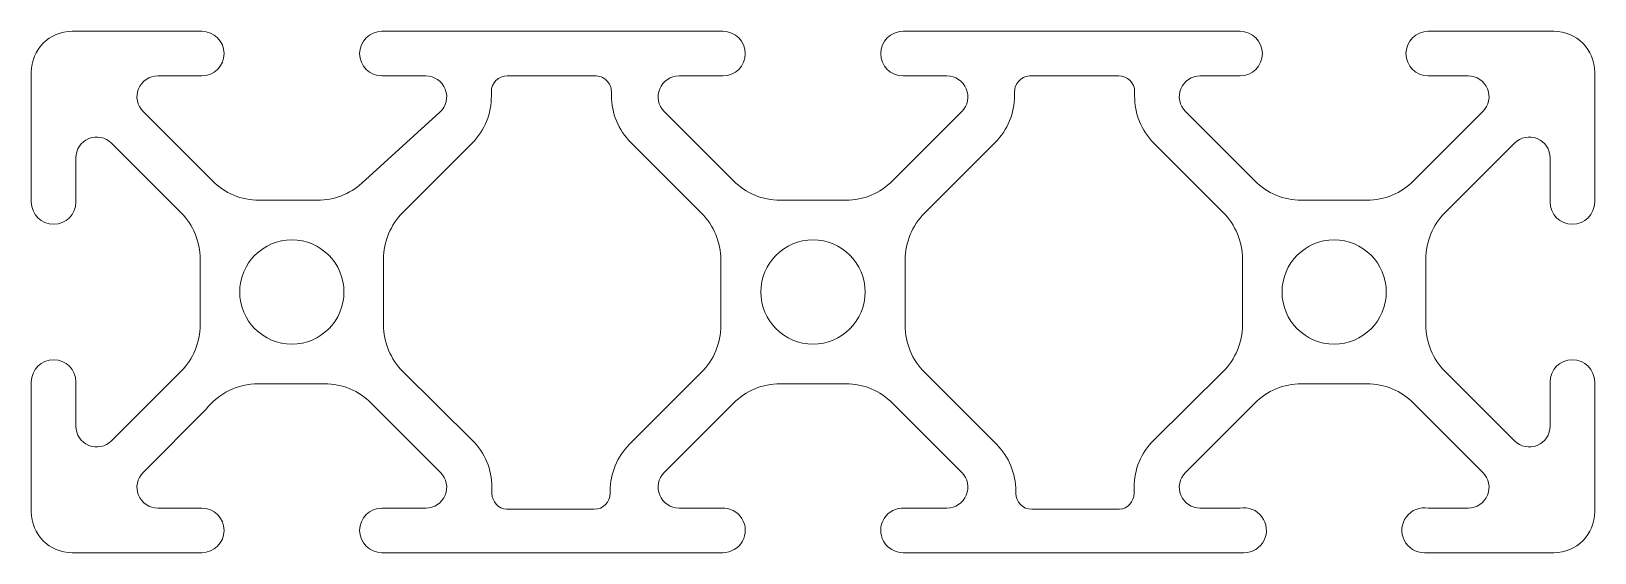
# Model space of a CAD drawing. Header units: millimetres. Extents: x -37.5 to 37.5, y -12.5 to 12.5.
import ezdxf

# ---------------------------------------------------------------- set-up
doc = ezdxf.new("R2010")
doc.units = ezdxf.units.MM

msp = doc.modelspace()

# ---------------------------------------------------------------- linework, layer by layer
at = {"color": 7, "linetype": 'Continuous', "lineweight": 15}
for p, q in [((-35.535, 12.5), (-29.32, 12.5)), ((-20.68, 12.5), (-4.32, 12.5)), ((4.32, 12.5), (20.485, 12.5)), ((35.535, 12.5), (29.515, 12.5)), ((-37.5, 10.535), (-37.5, 4.32)), ((37.5, 4.32), (37.5, 10.535)), ((-31.428, 10.36), (-29.32, 10.36)), ((-20.68, 10.36), (-18.572, 10.36)), ((-14.668, 10.36), (-10.461, 10.36)), ((-6.428, 10.36), (-4.32, 10.36)), ((4.32, 10.36), (6.428, 10.36)), ((10.461, 10.36), (14.668, 10.36)), ((18.572, 10.36), (20.485, 10.36)), ((29.515, 10.36), (31.428, 10.36)), ((-15.43, 9.598), (-15.43, 9.412)), ((-9.671, 9.412), (-9.671, 9.598)), ((9.671, 9.412), (9.671, 9.598)), ((15.43, 9.598), (15.43, 9.412)), ((-32.137, 8.65), (-28.813, 5.327)), ((-17.898, 8.616), (-21.638, 5.221)), ((-7.137, 8.65), (-3.813, 5.327)), ((7.137, 8.65), (3.813, 5.327)), ((17.863, 8.65), (21.187, 5.327)), ((32.137, 8.65), (28.813, 5.327)), ((-33.65, 7.137), (-30.327, 3.813)), ((-19.673, 3.813), (-16.35, 7.136)), ((-8.742, 7.17), (-5.348, 3.776)), ((8.742, 7.17), (5.348, 3.776)), ((16.35, 7.136), (19.673, 3.813)), ((30.327, 3.813), (33.65, 7.137)), ((-35.36, 4.32), (-35.36, 6.428)), ((35.36, 6.428), (35.36, 4.32)), ((-26.576, 4.4), (-23.765, 4.4)), ((-1.576, 4.4), (1.576, 4.4)), ((26.576, 4.4), (23.424, 4.4)), ((-29.4, 1.579), (-29.4, -1.576)), ((-20.6, -1.576), (-20.6, 1.576)), ((-4.421, 1.539), (-4.421, -1.614)), ((4.421, 1.539), (4.421, -1.614)), ((20.6, -1.576), (20.6, 1.576)), ((29.4, -1.576), (29.4, 1.576)), ((-37.5, -10.535), (-37.5, -4.32)), ((-35.36, -6.428), (-35.36, -4.32)), ((-30.327, -3.813), (-33.65, -7.137)), ((-26.611, -4.4), (-23.424, -4.4)), ((-16.33, -7.117), (-19.673, -3.813)), ((-8.799, -7.303), (-5.348, -3.851)), ((-1.576, -4.4), (1.576, -4.4)), ((5.348, -3.851), (8.799, -7.303)), ((16.33, -7.117), (19.673, -3.813)), ((23.424, -4.4), (26.576, -4.4)), ((33.65, -7.137), (30.327, -3.813)), ((35.36, -6.428), (35.36, -4.32)), ((37.5, -10.535), (37.5, -4.32)), ((-32.137, -8.65), (-29.109, -5.622)), ((-21.187, -5.327), (-17.863, -8.65)), ((-7.137, -8.65), (-3.813, -5.327)), ((7.137, -8.65), (3.813, -5.327)), ((17.863, -8.65), (21.187, -5.327)), ((28.813, -5.327), (32.137, -8.65)), ((-15.402, -9.358), (-15.402, -9.657)), ((-9.728, -9.655), (-9.728, -9.544)), ((9.728, -9.655), (9.728, -9.544)), ((15.402, -9.358), (15.402, -9.657)), ((-31.428, -10.36), (-29.32, -10.36)), ((-20.68, -10.36), (-18.572, -10.36)), ((-14.697, -10.417), (-10.49, -10.417)), ((-6.428, -10.36), (-4.372, -10.36)), ((4.372, -10.36), (6.428, -10.36)), ((10.49, -10.417), (14.697, -10.417)), ((18.572, -10.36), (20.485, -10.36)), ((31.428, -10.36), (29.515, -10.36)), ((-35.535, -12.5), (-29.32, -12.5)), ((-20.68, -12.5), (-4.32, -12.5)), ((4.32, -12.5), (20.672, -12.5)), ((35.535, -12.5), (29.328, -12.5))]:
    msp.add_line(p, q, dxfattribs=at)
for centre in [(-25, 0), (0, 0), (25, 0)]:
    msp.add_circle(centre, 2.5, dxfattribs=at)
for centre, radius, start, end in [((-35.535, 10.535), 1.965, 90, 180), ((-29.32, 11.43), 1.07, 270, 90), ((-20.68, 11.43), 1.07, 90, 270), ((-4.32, 11.43), 1.07, 270, 90), ((4.32, 11.43), 1.07, 90, 270), ((20.485, 11.43), 1.07, 270, 90), ((29.515, 11.43), 1.07, 90, 270), ((35.535, 10.535), 1.965, 0, 90), ((-31.428, 9.358), 1.002, 90, 225), ((-18.572, 9.358), 1.002, 312.23432, 90), ((-14.668, 9.598), 0.762, 90, 180), ((-10.433, 9.598), 0.762, 0, 92.11862), ((-6.428, 9.358), 1.002, 90, 225), ((6.428, 9.358), 1.002, 315, 90), ((10.433, 9.598), 0.762, 87.88138, 180), ((14.668, 9.598), 0.762, 0, 90), ((18.572, 9.358), 1.002, 90, 225), ((31.428, 9.358), 1.002, 315, 90), ((-18.572, 9.358), 3.142, 315, 0.97949), ((-6.501, 9.412), 3.17, 180, 225), ((6.501, 9.412), 3.17, 315, 0), ((18.572, 9.358), 3.142, 179.02051, 225), ((-34.358, 6.428), 1.002, 45, 180), ((34.358, 6.428), 1.002, 0, 135), ((-26.576, 7.563), 3.163, 225, 270), ((-1.576, 7.563), 3.163, 225, 270), ((1.576, 7.563), 3.163, 270, 315), ((23.424, 7.563), 3.163, 225, 270), ((26.576, 7.563), 3.163, 270, 315), ((-23.765, 7.563), 3.163, 270, 312.23432), ((-36.43, 4.32), 1.07, 180, 0), ((-32.563, 1.576), 3.163, 0.05274, 45), ((-17.437, 1.576), 3.163, 135, 180), ((-7.584, 1.539), 3.163, 0, 45), ((7.584, 1.539), 3.163, 135, 180), ((17.437, 1.576), 3.163, 0, 45), ((32.563, 1.576), 3.163, 135, 180), ((36.43, 4.32), 1.07, 180, 0), ((-32.563, -1.576), 3.163, 315, 0), ((-17.437, -1.576), 3.163, 180, 225), ((-7.584, -1.614), 3.163, 315, 0), ((7.584, -1.614), 3.163, 180, 225), ((17.437, -1.576), 3.163, 315, 0), ((32.563, -1.576), 3.163, 180, 225), ((-36.43, -4.32), 1.07, 0, 180), ((36.43, -4.32), 1.07, 0, 180), ((-26.611, -7.563), 3.163, 90, 142.14169), ((-23.424, -7.563), 3.163, 45, 90), ((-1.576, -7.563), 3.163, 90, 135), ((1.576, -7.563), 3.163, 45, 90), ((23.424, -7.563), 3.163, 90, 135), ((26.576, -7.563), 3.163, 45, 90), ((-34.358, -6.428), 1.002, 180, 315), ((34.358, -6.428), 1.002, 225, 0), ((-18.572, -9.358), 3.17, 0, 45), ((-6.558, -9.544), 3.17, 135, 180), ((6.558, -9.544), 3.17, 0, 45), ((18.572, -9.358), 3.17, 135, 180), ((-31.428, -9.358), 1.002, 135, 270), ((-18.572, -9.358), 1.002, 270, 45), ((-6.428, -9.358), 1.002, 135, 270), ((6.428, -9.358), 1.002, 270, 45), ((18.572, -9.358), 1.002, 135, 270), ((31.428, -9.358), 1.002, 270, 45), ((-14.64, -9.657), 0.762, 180, 265.6765), ((-10.49, -9.655), 0.762, 270, 0), ((10.49, -9.655), 0.762, 180, 270), ((14.64, -9.657), 0.762, 274.3235, 0), ((-29.32, -11.43), 1.07, 270, 90), ((-20.68, -11.43), 1.07, 90, 270), ((-4.32, -11.429), 1.071, 270, 92.77172), ((4.32, -11.429), 1.071, 87.22828, 270), ((20.672, -11.422), 1.078, 270, 99.97086), ((29.328, -11.422), 1.078, 80.02914, 270), ((-35.535, -10.535), 1.965, 180, 270), ((35.535, -10.535), 1.965, 270, 360)]:
    msp.add_arc(centre, radius, start, end, dxfattribs=at)

doc.saveas('drawing.dxf')
